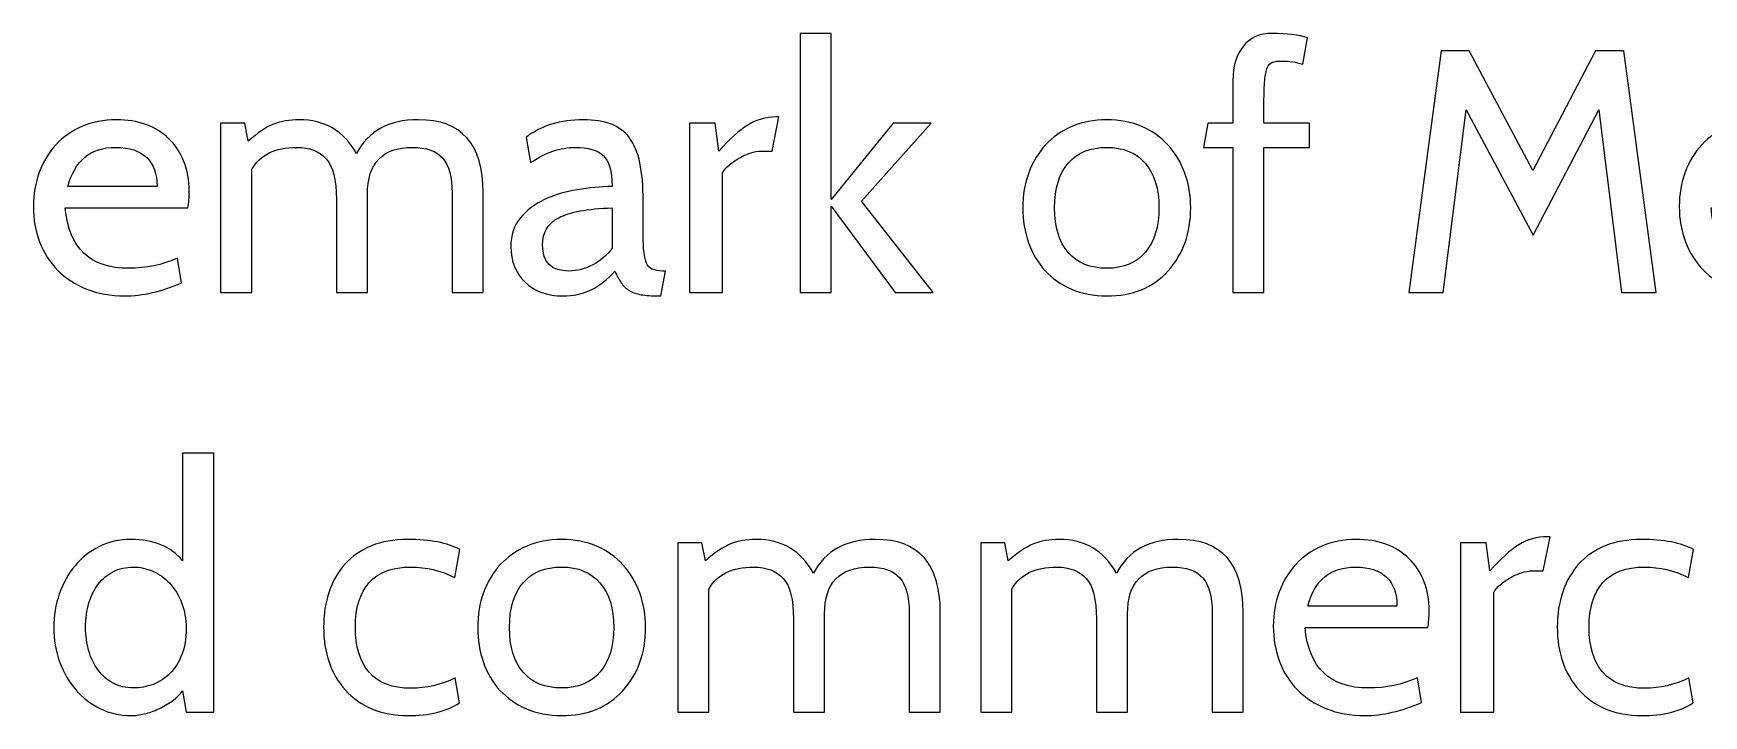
# Model space of a CAD drawing. Header units: centimetres. Extents: x -24 to 24.1, y -20.7 to 0.5.
# Drawn here: x 15.675 to 19.768, y -9.79 to -8.118 of the extents above; entities that cross this region are included whole.
import ezdxf

# ---------------------------------------------------------------- set-up
doc = ezdxf.new("R2010")
doc.units = ezdxf.units.CM
doc.header["$MEASUREMENT"] = 0
doc.layers.add('Layer 1', color=7, linetype='Continuous')

msp = doc.modelspace()

# ---------------------------------------------------------------- linework, layer by layer
at = {"layer": 'Layer 1', "color": 250}
for points, knots in [([(17.62956, -8.75331), (17.62956, -8.75331), (17.55336, -8.75331), (17.55336, -8.75331), (17.55336, -8.75331), (17.55336, -8.75331), (17.55336, -8.11831), (17.55336, -8.11831), (17.55336, -8.11831), (17.55336, -8.11831), (17.62956, -8.11831), (17.62956, -8.11831), (17.62956, -8.11831), (17.62956, -8.11831), (17.62956, -8.52513), (17.62956, -8.52513), (17.62956, -8.52513), (17.62956, -8.52513), (17.78196, -8.33844), (17.78196, -8.33844), (17.78196, -8.33844), (17.78196, -8.33844), (17.87509, -8.33844), (17.87509, -8.33844), (17.87509, -8.33844), (17.87509, -8.33844), (17.70407, -8.52937), (17.70407, -8.52937), (17.70407, -8.52937), (17.70407, -8.52937), (17.87933, -8.75331), (17.87933, -8.75331), (17.87933, -8.75331), (17.87933, -8.75331), (17.78619, -8.75331), (17.78619, -8.75331), (17.78619, -8.75331), (17.78619, -8.75331), (17.62956, -8.54207), (17.62956, -8.54207), (17.62956, -8.54207), (17.62956, -8.54207), (17.62956, -8.75331), (17.62956, -8.75331)], [0, 0, 0, 0, 0.08333333, 0.08333333, 0.08333333, 0.08333333, 0.16666667, 0.16666667, 0.16666667, 0.16666667, 0.25, 0.25, 0.25, 0.25, 0.33333333, 0.33333333, 0.33333333, 0.33333333, 0.41666667, 0.41666667, 0.41666667, 0.41666667, 0.5, 0.5, 0.5, 0.5, 0.58333333, 0.58333333, 0.58333333, 0.58333333, 0.66666667, 0.66666667, 0.66666667, 0.66666667, 0.75, 0.75, 0.75, 0.75, 0.83333333, 0.83333333, 0.83333333, 0.83333333, 1, 1, 1, 1]), ([(18.8022, -8.39771), (18.8022, -8.39771), (18.69044, -8.39771), (18.69044, -8.39771), (18.69044, -8.39771), (18.69044, -8.39771), (18.69044, -8.75331), (18.69044, -8.75331), (18.69044, -8.75331), (18.69044, -8.75331), (18.61424, -8.75331), (18.61424, -8.75331), (18.61424, -8.75331), (18.61424, -8.75331), (18.61424, -8.39771), (18.61424, -8.39771), (18.61424, -8.39771), (18.61424, -8.39771), (18.54228, -8.39771), (18.54228, -8.39771), (18.54228, -8.39771), (18.54228, -8.39771), (18.55244, -8.33844), (18.55244, -8.33844), (18.55244, -8.33844), (18.55244, -8.33844), (18.61424, -8.33844), (18.61424, -8.33844), (18.61424, -8.33844), (18.61424, -8.33844), (18.61424, -8.23345), (18.61424, -8.23345), (18.61424, -8.23345), (18.61424, -8.19902), (18.62257, -8.17122), (18.63922, -8.15006), (18.63922, -8.15006), (18.65587, -8.12889), (18.67972, -8.11831), (18.71076, -8.11831), (18.71076, -8.11831), (18.74689, -8.11831), (18.77568, -8.12198), (18.79712, -8.12931), (18.79712, -8.12931), (18.79712, -8.12931), (18.78527, -8.19366), (18.78527, -8.19366), (18.78527, -8.19366), (18.7689, -8.18858), (18.75197, -8.18604), (18.73447, -8.18604), (18.73447, -8.18604), (18.72488, -8.18604), (18.71726, -8.18703), (18.71161, -8.189), (18.71161, -8.189), (18.70597, -8.19098), (18.70159, -8.1955), (18.69849, -8.20255), (18.69849, -8.20255), (18.69538, -8.20961), (18.69327, -8.21991), (18.69214, -8.23345), (18.69214, -8.23345), (18.69101, -8.247), (18.69044, -8.26506), (18.69044, -8.28764), (18.69044, -8.28764), (18.69044, -8.28764), (18.69044, -8.33844), (18.69044, -8.33844), (18.69044, -8.33844), (18.69044, -8.33844), (18.8022, -8.33844), (18.8022, -8.33844), (18.8022, -8.33844), (18.8022, -8.33844), (18.8022, -8.39771), (18.8022, -8.39771)], [0, 0, 0, 0, 0.04761905, 0.04761905, 0.04761905, 0.04761905, 0.0952381, 0.0952381, 0.0952381, 0.0952381, 0.14285714, 0.14285714, 0.14285714, 0.14285714, 0.19047619, 0.19047619, 0.19047619, 0.19047619, 0.23809524, 0.23809524, 0.23809524, 0.23809524, 0.28571429, 0.28571429, 0.28571429, 0.28571429, 0.33333333, 0.33333333, 0.33333333, 0.33333333, 0.38095238, 0.38095238, 0.38095238, 0.38095238, 0.42857143, 0.42857143, 0.42857143, 0.42857143, 0.47619048, 0.47619048, 0.47619048, 0.47619048, 0.52380952, 0.52380952, 0.52380952, 0.52380952, 0.57142857, 0.57142857, 0.57142857, 0.57142857, 0.61904762, 0.61904762, 0.61904762, 0.61904762, 0.66666667, 0.66666667, 0.66666667, 0.66666667, 0.71428571, 0.71428571, 0.71428571, 0.71428571, 0.76190476, 0.76190476, 0.76190476, 0.76190476, 0.80952381, 0.80952381, 0.80952381, 0.80952381, 0.85714286, 0.85714286, 0.85714286, 0.85714286, 0.9047619, 0.9047619, 0.9047619, 0.9047619, 1, 1, 1, 1]), ([(19.65142, -8.75331), (19.65142, -8.75331), (19.56675, -8.75331), (19.56675, -8.75331), (19.56675, -8.75331), (19.56675, -8.75331), (19.51087, -8.30542), (19.51087, -8.30542), (19.51087, -8.30542), (19.51087, -8.30542), (19.35, -8.61276), (19.35, -8.61276), (19.35, -8.61276), (19.35, -8.61276), (19.18575, -8.30542), (19.18575, -8.30542), (19.18575, -8.30542), (19.18575, -8.30542), (19.12987, -8.75331), (19.12987, -8.75331), (19.12987, -8.75331), (19.12987, -8.75331), (19.0452, -8.75331), (19.0452, -8.75331), (19.0452, -8.75331), (19.0452, -8.75331), (19.12479, -8.16064), (19.12479, -8.16064), (19.12479, -8.16064), (19.12479, -8.16064), (19.19337, -8.16064), (19.19337, -8.16064), (19.19337, -8.16064), (19.19337, -8.16064), (19.34915, -8.45444), (19.34915, -8.45444), (19.34915, -8.45444), (19.34915, -8.45444), (19.50325, -8.16064), (19.50325, -8.16064), (19.50325, -8.16064), (19.50325, -8.16064), (19.57268, -8.16064), (19.57268, -8.16064), (19.57268, -8.16064), (19.57268, -8.16064), (19.65142, -8.75331), (19.65142, -8.75331)], [0, 0, 0, 0, 0.07692308, 0.07692308, 0.07692308, 0.07692308, 0.15384615, 0.15384615, 0.15384615, 0.15384615, 0.23076923, 0.23076923, 0.23076923, 0.23076923, 0.30769231, 0.30769231, 0.30769231, 0.30769231, 0.38461538, 0.38461538, 0.38461538, 0.38461538, 0.46153846, 0.46153846, 0.46153846, 0.46153846, 0.53846154, 0.53846154, 0.53846154, 0.53846154, 0.61538462, 0.61538462, 0.61538462, 0.61538462, 0.69230769, 0.69230769, 0.69230769, 0.69230769, 0.76923077, 0.76923077, 0.76923077, 0.76923077, 0.84615385, 0.84615385, 0.84615385, 0.84615385, 1, 1, 1, 1]), ([(16.05306, -8.54588), (16.05306, -8.54588), (15.75249, -8.54588), (15.75249, -8.54588), (15.75249, -8.54588), (15.76152, -8.64465), (15.81345, -8.69404), (15.90828, -8.69404), (15.90828, -8.69404), (15.95061, -8.69404), (15.9904, -8.68586), (16.02766, -8.66949), (16.02766, -8.66949), (16.02766, -8.66949), (16.03782, -8.7296), (16.03782, -8.7296), (16.03782, -8.7296), (15.98871, -8.75105), (15.94243, -8.76178), (15.89896, -8.76178), (15.89896, -8.76178), (15.86397, -8.76178), (15.8325, -8.75613), (15.80456, -8.74484), (15.80456, -8.74484), (15.77662, -8.73355), (15.75305, -8.71817), (15.73386, -8.6987), (15.73386, -8.6987), (15.71467, -8.67923), (15.7, -8.65608), (15.68984, -8.62927), (15.68984, -8.62927), (15.67968, -8.60246), (15.6746, -8.57353), (15.6746, -8.54249), (15.6746, -8.54249), (15.6746, -8.51257), (15.67939, -8.48463), (15.68899, -8.45867), (15.68899, -8.45867), (15.69859, -8.4327), (15.71213, -8.41027), (15.72963, -8.39136), (15.72963, -8.39136), (15.74713, -8.37245), (15.76844, -8.35749), (15.79355, -8.34649), (15.79355, -8.34649), (15.81867, -8.33548), (15.84675, -8.32997), (15.8778, -8.32997), (15.8778, -8.32997), (15.90433, -8.32997), (15.9286, -8.33393), (15.95061, -8.34183), (15.95061, -8.34183), (15.97262, -8.34973), (15.99139, -8.3613), (16.00691, -8.37654), (16.00691, -8.37654), (16.02244, -8.39178), (16.03457, -8.41027), (16.04332, -8.432), (16.04332, -8.432), (16.05207, -8.45373), (16.05644, -8.47814), (16.05644, -8.50524), (16.05644, -8.50524), (16.05644, -8.52104), (16.05532, -8.53459), (16.05306, -8.54588)], [0, 0, 0, 0, 0.05263158, 0.05263158, 0.05263158, 0.05263158, 0.10526316, 0.10526316, 0.10526316, 0.10526316, 0.15789474, 0.15789474, 0.15789474, 0.15789474, 0.21052632, 0.21052632, 0.21052632, 0.21052632, 0.26315789, 0.26315789, 0.26315789, 0.26315789, 0.31578947, 0.31578947, 0.31578947, 0.31578947, 0.36842105, 0.36842105, 0.36842105, 0.36842105, 0.42105263, 0.42105263, 0.42105263, 0.42105263, 0.47368421, 0.47368421, 0.47368421, 0.47368421, 0.52631579, 0.52631579, 0.52631579, 0.52631579, 0.57894737, 0.57894737, 0.57894737, 0.57894737, 0.63157895, 0.63157895, 0.63157895, 0.63157895, 0.68421053, 0.68421053, 0.68421053, 0.68421053, 0.73684211, 0.73684211, 0.73684211, 0.73684211, 0.78947368, 0.78947368, 0.78947368, 0.78947368, 0.84210526, 0.84210526, 0.84210526, 0.84210526, 0.89473684, 0.89473684, 0.89473684, 0.89473684, 1, 1, 1, 1]), ([(16.77697, -8.75331), (16.77697, -8.75331), (16.70077, -8.75331), (16.70077, -8.75331), (16.70077, -8.75331), (16.70077, -8.75331), (16.70077, -8.50947), (16.70077, -8.50947), (16.70077, -8.50947), (16.70077, -8.47052), (16.69315, -8.44216), (16.67791, -8.42438), (16.67791, -8.42438), (16.66267, -8.4066), (16.63783, -8.39771), (16.6034, -8.39771), (16.6034, -8.39771), (16.53002, -8.39771), (16.49333, -8.43609), (16.49333, -8.51286), (16.49333, -8.51286), (16.49333, -8.51286), (16.49333, -8.75331), (16.49333, -8.75331), (16.49333, -8.75331), (16.49333, -8.75331), (16.41713, -8.75331), (16.41713, -8.75331), (16.41713, -8.75331), (16.41713, -8.75331), (16.41713, -8.52471), (16.41713, -8.52471), (16.41713, -8.52471), (16.41713, -8.4773), (16.40881, -8.44428), (16.39215, -8.42565), (16.39215, -8.42565), (16.3755, -8.40702), (16.35137, -8.39771), (16.31976, -8.39771), (16.31976, -8.39771), (16.26671, -8.39771), (16.23002, -8.41577), (16.2097, -8.4519), (16.2097, -8.4519), (16.2097, -8.4519), (16.2097, -8.75331), (16.2097, -8.75331), (16.2097, -8.75331), (16.2097, -8.75331), (16.1335, -8.75331), (16.1335, -8.75331), (16.1335, -8.75331), (16.1335, -8.75331), (16.1335, -8.33844), (16.1335, -8.33844), (16.1335, -8.33844), (16.1335, -8.33844), (16.19276, -8.33844), (16.19276, -8.33844), (16.19276, -8.33844), (16.19276, -8.33844), (16.20123, -8.38247), (16.20123, -8.38247), (16.20123, -8.38247), (16.22381, -8.36215), (16.24441, -8.34832), (16.26304, -8.34098), (16.26304, -8.34098), (16.28166, -8.33364), (16.30255, -8.32997), (16.32569, -8.32997), (16.32569, -8.32997), (16.38891, -8.32997), (16.43576, -8.35763), (16.46624, -8.41295), (16.46624, -8.41295), (16.49502, -8.35763), (16.54554, -8.32997), (16.61779, -8.32997), (16.61779, -8.32997), (16.72391, -8.32997), (16.77697, -8.38952), (16.77697, -8.50862), (16.77697, -8.50862), (16.77697, -8.50862), (16.77697, -8.75331), (16.77697, -8.75331)], [0, 0, 0, 0, 0.04347826, 0.04347826, 0.04347826, 0.04347826, 0.08695652, 0.08695652, 0.08695652, 0.08695652, 0.13043478, 0.13043478, 0.13043478, 0.13043478, 0.17391304, 0.17391304, 0.17391304, 0.17391304, 0.2173913, 0.2173913, 0.2173913, 0.2173913, 0.26086957, 0.26086957, 0.26086957, 0.26086957, 0.30434783, 0.30434783, 0.30434783, 0.30434783, 0.34782609, 0.34782609, 0.34782609, 0.34782609, 0.39130435, 0.39130435, 0.39130435, 0.39130435, 0.43478261, 0.43478261, 0.43478261, 0.43478261, 0.47826087, 0.47826087, 0.47826087, 0.47826087, 0.52173913, 0.52173913, 0.52173913, 0.52173913, 0.56521739, 0.56521739, 0.56521739, 0.56521739, 0.60869565, 0.60869565, 0.60869565, 0.60869565, 0.65217391, 0.65217391, 0.65217391, 0.65217391, 0.69565217, 0.69565217, 0.69565217, 0.69565217, 0.73913043, 0.73913043, 0.73913043, 0.73913043, 0.7826087, 0.7826087, 0.7826087, 0.7826087, 0.82608696, 0.82608696, 0.82608696, 0.82608696, 0.86956522, 0.86956522, 0.86956522, 0.86956522, 0.91304348, 0.91304348, 0.91304348, 0.91304348, 1, 1, 1, 1]), ([(17.22401, -8.70082), (17.22401, -8.70082), (17.21215, -8.76178), (17.21215, -8.76178), (17.21215, -8.76178), (17.21215, -8.76178), (17.20623, -8.76178), (17.20623, -8.76178), (17.20623, -8.76178), (17.18929, -8.76178), (17.17518, -8.76079), (17.16389, -8.75881), (17.16389, -8.75881), (17.15261, -8.75684), (17.14301, -8.75345), (17.13511, -8.74865), (17.13511, -8.74865), (17.12721, -8.74386), (17.12057, -8.73751), (17.11521, -8.7296), (17.11521, -8.7296), (17.10985, -8.7217), (17.10463, -8.71211), (17.09955, -8.70082), (17.09955, -8.70082), (17.06455, -8.74146), (17.02222, -8.76178), (16.97255, -8.76178), (16.97255, -8.76178), (16.9336, -8.76178), (16.90256, -8.75063), (16.87941, -8.72833), (16.87941, -8.72833), (16.85627, -8.70604), (16.8447, -8.67711), (16.8447, -8.64155), (16.8447, -8.64155), (16.8447, -8.61276), (16.85246, -8.58906), (16.86798, -8.57043), (16.86798, -8.57043), (16.88351, -8.5518), (16.90326, -8.53684), (16.92725, -8.52556), (16.92725, -8.52556), (16.95124, -8.51427), (16.97791, -8.50622), (17.00726, -8.50143), (17.00726, -8.50143), (17.03661, -8.49663), (17.06512, -8.49395), (17.09277, -8.49338), (17.09277, -8.49338), (17.09277, -8.45613), (17.08558, -8.43087), (17.07118, -8.41761), (17.07118, -8.41761), (17.05679, -8.40434), (17.03379, -8.39771), (17.00218, -8.39771), (17.00218, -8.39771), (16.96606, -8.39771), (16.92965, -8.41013), (16.89296, -8.43496), (16.89296, -8.43496), (16.89296, -8.43496), (16.88195, -8.37316), (16.88195, -8.37316), (16.88195, -8.37316), (16.91921, -8.34437), (16.96606, -8.32997), (17.0225, -8.32997), (17.0225, -8.32997), (17.04903, -8.32997), (17.07161, -8.3335), (17.09023, -8.34056), (17.09023, -8.34056), (17.10886, -8.34761), (17.12396, -8.3589), (17.13553, -8.37443), (17.13553, -8.37443), (17.1471, -8.38995), (17.15557, -8.41041), (17.16093, -8.43581), (17.16093, -8.43581), (17.16629, -8.46121), (17.16897, -8.49225), (17.16897, -8.52894), (17.16897, -8.52894), (17.16897, -8.52894), (17.16897, -8.61361), (17.16897, -8.61361), (17.16897, -8.61361), (17.16897, -8.64635), (17.1718, -8.66907), (17.17744, -8.68177), (17.17744, -8.68177), (17.18309, -8.69447), (17.19607, -8.70082), (17.21639, -8.70082), (17.21639, -8.70082), (17.21639, -8.70082), (17.22401, -8.70082), (17.22401, -8.70082)], [0, 0, 0, 0, 0.03703704, 0.03703704, 0.03703704, 0.03703704, 0.07407407, 0.07407407, 0.07407407, 0.07407407, 0.11111111, 0.11111111, 0.11111111, 0.11111111, 0.14814815, 0.14814815, 0.14814815, 0.14814815, 0.18518519, 0.18518519, 0.18518519, 0.18518519, 0.22222222, 0.22222222, 0.22222222, 0.22222222, 0.25925926, 0.25925926, 0.25925926, 0.25925926, 0.2962963, 0.2962963, 0.2962963, 0.2962963, 0.33333333, 0.33333333, 0.33333333, 0.33333333, 0.37037037, 0.37037037, 0.37037037, 0.37037037, 0.40740741, 0.40740741, 0.40740741, 0.40740741, 0.44444444, 0.44444444, 0.44444444, 0.44444444, 0.48148148, 0.48148148, 0.48148148, 0.48148148, 0.51851852, 0.51851852, 0.51851852, 0.51851852, 0.55555556, 0.55555556, 0.55555556, 0.55555556, 0.59259259, 0.59259259, 0.59259259, 0.59259259, 0.62962963, 0.62962963, 0.62962963, 0.62962963, 0.66666667, 0.66666667, 0.66666667, 0.66666667, 0.7037037, 0.7037037, 0.7037037, 0.7037037, 0.74074074, 0.74074074, 0.74074074, 0.74074074, 0.77777778, 0.77777778, 0.77777778, 0.77777778, 0.81481481, 0.81481481, 0.81481481, 0.81481481, 0.85185185, 0.85185185, 0.85185185, 0.85185185, 0.88888889, 0.88888889, 0.88888889, 0.88888889, 0.92592593, 0.92592593, 0.92592593, 0.92592593, 1, 1, 1, 1]), ([(17.50171, -8.3232), (17.50171, -8.3232), (17.48478, -8.40702), (17.48478, -8.40702), (17.48478, -8.40702), (17.48478, -8.40702), (17.45853, -8.40702), (17.45853, -8.40702), (17.45853, -8.40702), (17.45007, -8.40702), (17.44104, -8.40857), (17.43144, -8.41168), (17.43144, -8.41168), (17.42185, -8.41478), (17.41267, -8.41888), (17.40392, -8.42396), (17.40392, -8.42396), (17.39518, -8.42904), (17.38713, -8.43468), (17.37979, -8.44089), (17.37979, -8.44089), (17.37246, -8.4471), (17.36709, -8.45359), (17.36371, -8.46036), (17.36371, -8.46036), (17.36371, -8.46036), (17.36371, -8.75331), (17.36371, -8.75331), (17.36371, -8.75331), (17.36371, -8.75331), (17.28243, -8.75331), (17.28243, -8.75331), (17.28243, -8.75331), (17.28243, -8.75331), (17.28243, -8.33844), (17.28243, -8.33844), (17.28243, -8.33844), (17.28243, -8.33844), (17.34508, -8.33844), (17.34508, -8.33844), (17.34508, -8.33844), (17.34508, -8.33844), (17.35439, -8.40702), (17.35439, -8.40702), (17.35439, -8.40702), (17.38036, -8.37767), (17.40392, -8.35636), (17.42509, -8.3431), (17.42509, -8.3431), (17.44626, -8.32983), (17.46954, -8.3232), (17.49494, -8.3232), (17.49494, -8.3232), (17.49494, -8.3232), (17.50171, -8.3232), (17.50171, -8.3232)], [0, 0, 0, 0, 0.06666667, 0.06666667, 0.06666667, 0.06666667, 0.13333333, 0.13333333, 0.13333333, 0.13333333, 0.2, 0.2, 0.2, 0.2, 0.26666667, 0.26666667, 0.26666667, 0.26666667, 0.33333333, 0.33333333, 0.33333333, 0.33333333, 0.4, 0.4, 0.4, 0.4, 0.46666667, 0.46666667, 0.46666667, 0.46666667, 0.53333333, 0.53333333, 0.53333333, 0.53333333, 0.6, 0.6, 0.6, 0.6, 0.66666667, 0.66666667, 0.66666667, 0.66666667, 0.73333333, 0.73333333, 0.73333333, 0.73333333, 0.8, 0.8, 0.8, 0.8, 0.86666667, 0.86666667, 0.86666667, 0.86666667, 1, 1, 1, 1]), ([(18.45506, -8.70082), (18.41838, -8.74146), (18.36842, -8.76178), (18.3052, -8.76178), (18.3052, -8.76178), (18.27303, -8.76178), (18.24424, -8.75627), (18.21884, -8.74527), (18.21884, -8.74527), (18.19344, -8.73426), (18.17185, -8.71916), (18.15407, -8.69997), (18.15407, -8.69997), (18.13629, -8.68078), (18.12275, -8.65792), (18.11343, -8.63139), (18.11343, -8.63139), (18.10412, -8.60486), (18.09946, -8.57636), (18.09946, -8.54588), (18.09946, -8.54588), (18.09946, -8.51483), (18.10426, -8.48619), (18.11386, -8.45994), (18.11386, -8.45994), (18.12345, -8.43369), (18.13714, -8.41097), (18.15492, -8.39178), (18.15492, -8.39178), (18.1727, -8.37259), (18.19429, -8.35749), (18.21969, -8.34649), (18.21969, -8.34649), (18.24509, -8.33548), (18.2736, -8.32997), (18.3052, -8.32997), (18.3052, -8.32997), (18.33681, -8.32997), (18.36532, -8.33548), (18.39072, -8.34649), (18.39072, -8.34649), (18.41612, -8.35749), (18.43771, -8.37273), (18.45549, -8.39221), (18.45549, -8.39221), (18.47327, -8.41168), (18.48696, -8.43454), (18.49655, -8.46079), (18.49655, -8.46079), (18.50615, -8.48703), (18.51095, -8.5154), (18.51095, -8.54588), (18.51095, -8.54588), (18.51095, -8.60796), (18.49232, -8.65961), (18.45506, -8.70082)], [0, 0, 0, 0, 0.06666667, 0.06666667, 0.06666667, 0.06666667, 0.13333333, 0.13333333, 0.13333333, 0.13333333, 0.2, 0.2, 0.2, 0.2, 0.26666667, 0.26666667, 0.26666667, 0.26666667, 0.33333333, 0.33333333, 0.33333333, 0.33333333, 0.4, 0.4, 0.4, 0.4, 0.46666667, 0.46666667, 0.46666667, 0.46666667, 0.53333333, 0.53333333, 0.53333333, 0.53333333, 0.6, 0.6, 0.6, 0.6, 0.66666667, 0.66666667, 0.66666667, 0.66666667, 0.73333333, 0.73333333, 0.73333333, 0.73333333, 0.8, 0.8, 0.8, 0.8, 0.86666667, 0.86666667, 0.86666667, 0.86666667, 1, 1, 1, 1]), ([(20.08661, -8.54588), (20.08661, -8.54588), (19.78604, -8.54588), (19.78604, -8.54588), (19.78604, -8.54588), (19.79507, -8.64465), (19.847, -8.69404), (19.94183, -8.69404), (19.94183, -8.69404), (19.98416, -8.69404), (20.02395, -8.68586), (20.06121, -8.66949), (20.06121, -8.66949), (20.06121, -8.66949), (20.07137, -8.7296), (20.07137, -8.7296), (20.07137, -8.7296), (20.02226, -8.75105), (19.97598, -8.76178), (19.93251, -8.76178), (19.93251, -8.76178), (19.89752, -8.76178), (19.86605, -8.75613), (19.83811, -8.74484), (19.83811, -8.74484), (19.81017, -8.73355), (19.7866, -8.71817), (19.76741, -8.6987), (19.76741, -8.6987), (19.74822, -8.67923), (19.73355, -8.65608), (19.72339, -8.62927), (19.72339, -8.62927), (19.71323, -8.60246), (19.70815, -8.57353), (19.70815, -8.54249), (19.70815, -8.54249), (19.70815, -8.51257), (19.71294, -8.48463), (19.72254, -8.45867), (19.72254, -8.45867), (19.73214, -8.4327), (19.74568, -8.41027), (19.76318, -8.39136), (19.76318, -8.39136), (19.78068, -8.37245), (19.80199, -8.35749), (19.8271, -8.34649), (19.8271, -8.34649), (19.85222, -8.33548), (19.8803, -8.32997), (19.91135, -8.32997), (19.91135, -8.32997), (19.93788, -8.32997), (19.96215, -8.33393), (19.98416, -8.34183), (19.98416, -8.34183), (20.00617, -8.34973), (20.02494, -8.3613), (20.04046, -8.37654), (20.04046, -8.37654), (20.05599, -8.39178), (20.06812, -8.41027), (20.07687, -8.432), (20.07687, -8.432), (20.08562, -8.45373), (20.08999, -8.47814), (20.08999, -8.50524), (20.08999, -8.50524), (20.08999, -8.52104), (20.08887, -8.53459), (20.08661, -8.54588)], [0, 0, 0, 0, 0.05263158, 0.05263158, 0.05263158, 0.05263158, 0.10526316, 0.10526316, 0.10526316, 0.10526316, 0.15789474, 0.15789474, 0.15789474, 0.15789474, 0.21052632, 0.21052632, 0.21052632, 0.21052632, 0.26315789, 0.26315789, 0.26315789, 0.26315789, 0.31578947, 0.31578947, 0.31578947, 0.31578947, 0.36842105, 0.36842105, 0.36842105, 0.36842105, 0.42105263, 0.42105263, 0.42105263, 0.42105263, 0.47368421, 0.47368421, 0.47368421, 0.47368421, 0.52631579, 0.52631579, 0.52631579, 0.52631579, 0.57894737, 0.57894737, 0.57894737, 0.57894737, 0.63157895, 0.63157895, 0.63157895, 0.63157895, 0.68421053, 0.68421053, 0.68421053, 0.68421053, 0.73684211, 0.73684211, 0.73684211, 0.73684211, 0.78947368, 0.78947368, 0.78947368, 0.78947368, 0.84210526, 0.84210526, 0.84210526, 0.84210526, 0.89473684, 0.89473684, 0.89473684, 0.89473684, 1, 1, 1, 1]), ([(15.8761, -8.39771), (15.81458, -8.39771), (15.77563, -8.4296), (15.75926, -8.49338), (15.75926, -8.49338), (15.75926, -8.49338), (15.9777, -8.49338), (15.9777, -8.49338), (15.9777, -8.49338), (15.9777, -8.4629), (15.96924, -8.43934), (15.9523, -8.42269), (15.9523, -8.42269), (15.93537, -8.40603), (15.90997, -8.39771), (15.8761, -8.39771)], [0, 0, 0, 0, 0.2, 0.2, 0.2, 0.2, 0.4, 0.4, 0.4, 0.4, 0.6, 0.6, 0.6, 0.6, 1, 1, 1, 1]), ([(18.39918, -8.43666), (18.37717, -8.41069), (18.34584, -8.39771), (18.3052, -8.39771), (18.3052, -8.39771), (18.26456, -8.39771), (18.2331, -8.41055), (18.2108, -8.43623), (18.2108, -8.43623), (18.1885, -8.46191), (18.17736, -8.49846), (18.17736, -8.54588), (18.17736, -8.54588), (18.17736, -8.59329), (18.1885, -8.62984), (18.2108, -8.65552), (18.2108, -8.65552), (18.2331, -8.6812), (18.26456, -8.69404), (18.3052, -8.69404), (18.3052, -8.69404), (18.34641, -8.69404), (18.37802, -8.68078), (18.40003, -8.65425), (18.40003, -8.65425), (18.42204, -8.62772), (18.43305, -8.5916), (18.43305, -8.54588), (18.43305, -8.54588), (18.43305, -8.49903), (18.42176, -8.46262), (18.39918, -8.43666)], [0, 0, 0, 0, 0.11111111, 0.11111111, 0.11111111, 0.11111111, 0.22222222, 0.22222222, 0.22222222, 0.22222222, 0.33333333, 0.33333333, 0.33333333, 0.33333333, 0.44444444, 0.44444444, 0.44444444, 0.44444444, 0.55555556, 0.55555556, 0.55555556, 0.55555556, 0.66666667, 0.66666667, 0.66666667, 0.66666667, 0.77777778, 0.77777778, 0.77777778, 0.77777778, 1, 1, 1, 1]), ([(17.09277, -8.64494), (17.09277, -8.64494), (17.09277, -8.54588), (17.09277, -8.54588), (17.09277, -8.54588), (17.03181, -8.54813), (16.98821, -8.55618), (16.96196, -8.57001), (16.96196, -8.57001), (16.93572, -8.58383), (16.92259, -8.60627), (16.92259, -8.63732), (16.92259, -8.63732), (16.92259, -8.67965), (16.94404, -8.70082), (16.98694, -8.70082), (16.98694, -8.70082), (17.00726, -8.70082), (17.02688, -8.69574), (17.04578, -8.68558), (17.04578, -8.68558), (17.06469, -8.67542), (17.08036, -8.66187), (17.09277, -8.64494)], [0, 0, 0, 0, 0.14285714, 0.14285714, 0.14285714, 0.14285714, 0.28571429, 0.28571429, 0.28571429, 0.28571429, 0.42857143, 0.42857143, 0.42857143, 0.42857143, 0.57142857, 0.57142857, 0.57142857, 0.57142857, 0.71428571, 0.71428571, 0.71428571, 0.71428571, 1, 1, 1, 1]), ([(16.11655, -9.78202), (16.11655, -9.78202), (16.04882, -9.78202), (16.04882, -9.78202), (16.04882, -9.78202), (16.04882, -9.78202), (16.04035, -9.72953), (16.04035, -9.72953), (16.04035, -9.72953), (16.03358, -9.73912), (16.02497, -9.74759), (16.01453, -9.75493), (16.01453, -9.75493), (16.00409, -9.76226), (15.99308, -9.76861), (15.98151, -9.77398), (15.98151, -9.77398), (15.96994, -9.77934), (15.95822, -9.78343), (15.94637, -9.78625), (15.94637, -9.78625), (15.93452, -9.78908), (15.92351, -9.79049), (15.91335, -9.79049), (15.91335, -9.79049), (15.88682, -9.79049), (15.86199, -9.78484), (15.83884, -9.77355), (15.83884, -9.77355), (15.8157, -9.76226), (15.79566, -9.74688), (15.77873, -9.72741), (15.77873, -9.72741), (15.7618, -9.70794), (15.74853, -9.68508), (15.73894, -9.65883), (15.73894, -9.65883), (15.72934, -9.63258), (15.72454, -9.6045), (15.72454, -9.57459), (15.72454, -9.57459), (15.72454, -9.5458), (15.72906, -9.51828), (15.73809, -9.49204), (15.73809, -9.49204), (15.74712, -9.46579), (15.75996, -9.44279), (15.77661, -9.42303), (15.77661, -9.42303), (15.79326, -9.40328), (15.81316, -9.38761), (15.8363, -9.37604), (15.8363, -9.37604), (15.85945, -9.36447), (15.88513, -9.35868), (15.91335, -9.35868), (15.91335, -9.35868), (15.96923, -9.35868), (16.01156, -9.37618), (16.04035, -9.41118), (16.04035, -9.41118), (16.04035, -9.41118), (16.04035, -9.14702), (16.04035, -9.14702), (16.04035, -9.14702), (16.04035, -9.14702), (16.11655, -9.14702), (16.11655, -9.14702), (16.11655, -9.14702), (16.11655, -9.14702), (16.11655, -9.78202), (16.11655, -9.78202)], [0, 0, 0, 0, 0.05263158, 0.05263158, 0.05263158, 0.05263158, 0.10526316, 0.10526316, 0.10526316, 0.10526316, 0.15789474, 0.15789474, 0.15789474, 0.15789474, 0.21052632, 0.21052632, 0.21052632, 0.21052632, 0.26315789, 0.26315789, 0.26315789, 0.26315789, 0.31578947, 0.31578947, 0.31578947, 0.31578947, 0.36842105, 0.36842105, 0.36842105, 0.36842105, 0.42105263, 0.42105263, 0.42105263, 0.42105263, 0.47368421, 0.47368421, 0.47368421, 0.47368421, 0.52631579, 0.52631579, 0.52631579, 0.52631579, 0.57894737, 0.57894737, 0.57894737, 0.57894737, 0.63157895, 0.63157895, 0.63157895, 0.63157895, 0.68421053, 0.68421053, 0.68421053, 0.68421053, 0.73684211, 0.73684211, 0.73684211, 0.73684211, 0.78947368, 0.78947368, 0.78947368, 0.78947368, 0.84210526, 0.84210526, 0.84210526, 0.84210526, 0.89473684, 0.89473684, 0.89473684, 0.89473684, 1, 1, 1, 1]), ([(16.59238, -9.79049), (16.55908, -9.79049), (16.52972, -9.78498), (16.50432, -9.77398), (16.50432, -9.77398), (16.47892, -9.76297), (16.45733, -9.74773), (16.43955, -9.72826), (16.43955, -9.72826), (16.42177, -9.70878), (16.40837, -9.68592), (16.39934, -9.65968), (16.39934, -9.65968), (16.39031, -9.63343), (16.38579, -9.60478), (16.38579, -9.57374), (16.38579, -9.57374), (16.38579, -9.54213), (16.39031, -9.5132), (16.39934, -9.48696), (16.39934, -9.48696), (16.40837, -9.46071), (16.42149, -9.43799), (16.43871, -9.4188), (16.43871, -9.4188), (16.45592, -9.39961), (16.47737, -9.38479), (16.50305, -9.37435), (16.50305, -9.37435), (16.52874, -9.36391), (16.55823, -9.35868), (16.59153, -9.35868), (16.59153, -9.35868), (16.64685, -9.35868), (16.68946, -9.36687), (16.71938, -9.38324), (16.71938, -9.38324), (16.71938, -9.38324), (16.70752, -9.45182), (16.70752, -9.45182), (16.70752, -9.45182), (16.67253, -9.43489), (16.63669, -9.42642), (16.6, -9.42642), (16.6, -9.42642), (16.55428, -9.42642), (16.52013, -9.43912), (16.49755, -9.46452), (16.49755, -9.46452), (16.47497, -9.48992), (16.46368, -9.52633), (16.46368, -9.57374), (16.46368, -9.57374), (16.46368, -9.62115), (16.47497, -9.65798), (16.49755, -9.68423), (16.49755, -9.68423), (16.52013, -9.71048), (16.55428, -9.7236), (16.6, -9.7236), (16.6, -9.7236), (16.63725, -9.7236), (16.67338, -9.71513), (16.70837, -9.6982), (16.70837, -9.6982), (16.70837, -9.6982), (16.71853, -9.75916), (16.71853, -9.75916), (16.71853, -9.75916), (16.68749, -9.78004), (16.64544, -9.79049), (16.59238, -9.79049)], [0, 0, 0, 0, 0.05263158, 0.05263158, 0.05263158, 0.05263158, 0.10526316, 0.10526316, 0.10526316, 0.10526316, 0.15789474, 0.15789474, 0.15789474, 0.15789474, 0.21052632, 0.21052632, 0.21052632, 0.21052632, 0.26315789, 0.26315789, 0.26315789, 0.26315789, 0.31578947, 0.31578947, 0.31578947, 0.31578947, 0.36842105, 0.36842105, 0.36842105, 0.36842105, 0.42105263, 0.42105263, 0.42105263, 0.42105263, 0.47368421, 0.47368421, 0.47368421, 0.47368421, 0.52631579, 0.52631579, 0.52631579, 0.52631579, 0.57894737, 0.57894737, 0.57894737, 0.57894737, 0.63157895, 0.63157895, 0.63157895, 0.63157895, 0.68421053, 0.68421053, 0.68421053, 0.68421053, 0.73684211, 0.73684211, 0.73684211, 0.73684211, 0.78947368, 0.78947368, 0.78947368, 0.78947368, 0.84210526, 0.84210526, 0.84210526, 0.84210526, 0.89473684, 0.89473684, 0.89473684, 0.89473684, 1, 1, 1, 1]), ([(17.119, -9.72953), (17.08232, -9.77017), (17.03236, -9.79049), (16.96914, -9.79049), (16.96914, -9.79049), (16.93697, -9.79049), (16.90818, -9.78498), (16.88278, -9.77398), (16.88278, -9.77398), (16.85738, -9.76297), (16.83579, -9.74787), (16.81801, -9.72868), (16.81801, -9.72868), (16.80023, -9.70949), (16.78669, -9.68663), (16.77737, -9.6601), (16.77737, -9.6601), (16.76806, -9.63357), (16.7634, -9.60507), (16.7634, -9.57459), (16.7634, -9.57459), (16.7634, -9.54354), (16.7682, -9.5149), (16.7778, -9.48865), (16.7778, -9.48865), (16.78739, -9.4624), (16.80108, -9.43968), (16.81886, -9.42049), (16.81886, -9.42049), (16.83664, -9.4013), (16.85823, -9.3862), (16.88363, -9.3752), (16.88363, -9.3752), (16.90903, -9.36419), (16.93754, -9.35868), (16.96914, -9.35868), (16.96914, -9.35868), (17.00075, -9.35868), (17.02926, -9.36419), (17.05466, -9.3752), (17.05466, -9.3752), (17.08006, -9.3862), (17.10165, -9.40144), (17.11943, -9.42092), (17.11943, -9.42092), (17.13721, -9.44039), (17.1509, -9.46325), (17.16049, -9.4895), (17.16049, -9.4895), (17.17009, -9.51574), (17.17489, -9.54411), (17.17489, -9.57459), (17.17489, -9.57459), (17.17489, -9.63667), (17.15626, -9.68832), (17.119, -9.72953)], [0, 0, 0, 0, 0.06666667, 0.06666667, 0.06666667, 0.06666667, 0.13333333, 0.13333333, 0.13333333, 0.13333333, 0.2, 0.2, 0.2, 0.2, 0.26666667, 0.26666667, 0.26666667, 0.26666667, 0.33333333, 0.33333333, 0.33333333, 0.33333333, 0.4, 0.4, 0.4, 0.4, 0.46666667, 0.46666667, 0.46666667, 0.46666667, 0.53333333, 0.53333333, 0.53333333, 0.53333333, 0.6, 0.6, 0.6, 0.6, 0.66666667, 0.66666667, 0.66666667, 0.66666667, 0.73333333, 0.73333333, 0.73333333, 0.73333333, 0.8, 0.8, 0.8, 0.8, 0.86666667, 0.86666667, 0.86666667, 0.86666667, 1, 1, 1, 1]), ([(17.8971, -9.78202), (17.8971, -9.78202), (17.8209, -9.78202), (17.8209, -9.78202), (17.8209, -9.78202), (17.8209, -9.78202), (17.8209, -9.53818), (17.8209, -9.53818), (17.8209, -9.53818), (17.8209, -9.49923), (17.81328, -9.47087), (17.79804, -9.45309), (17.79804, -9.45309), (17.7828, -9.43531), (17.75796, -9.42642), (17.72353, -9.42642), (17.72353, -9.42642), (17.65015, -9.42642), (17.61346, -9.4648), (17.61346, -9.54157), (17.61346, -9.54157), (17.61346, -9.54157), (17.61346, -9.78202), (17.61346, -9.78202), (17.61346, -9.78202), (17.61346, -9.78202), (17.53726, -9.78202), (17.53726, -9.78202), (17.53726, -9.78202), (17.53726, -9.78202), (17.53726, -9.55342), (17.53726, -9.55342), (17.53726, -9.55342), (17.53726, -9.50601), (17.52894, -9.47299), (17.51228, -9.45436), (17.51228, -9.45436), (17.49563, -9.43573), (17.4715, -9.42642), (17.43989, -9.42642), (17.43989, -9.42642), (17.38684, -9.42642), (17.35015, -9.44448), (17.32983, -9.48061), (17.32983, -9.48061), (17.32983, -9.48061), (17.32983, -9.78202), (17.32983, -9.78202), (17.32983, -9.78202), (17.32983, -9.78202), (17.25363, -9.78202), (17.25363, -9.78202), (17.25363, -9.78202), (17.25363, -9.78202), (17.25363, -9.36715), (17.25363, -9.36715), (17.25363, -9.36715), (17.25363, -9.36715), (17.31289, -9.36715), (17.31289, -9.36715), (17.31289, -9.36715), (17.31289, -9.36715), (17.32136, -9.41118), (17.32136, -9.41118), (17.32136, -9.41118), (17.34394, -9.39086), (17.36454, -9.37703), (17.38317, -9.36969), (17.38317, -9.36969), (17.40179, -9.36235), (17.42268, -9.35868), (17.44582, -9.35868), (17.44582, -9.35868), (17.50904, -9.35868), (17.55589, -9.38634), (17.58637, -9.44166), (17.58637, -9.44166), (17.61515, -9.38634), (17.66567, -9.35868), (17.73792, -9.35868), (17.73792, -9.35868), (17.84404, -9.35868), (17.8971, -9.41823), (17.8971, -9.53733), (17.8971, -9.53733), (17.8971, -9.53733), (17.8971, -9.78202), (17.8971, -9.78202)], [0, 0, 0, 0, 0.04347826, 0.04347826, 0.04347826, 0.04347826, 0.08695652, 0.08695652, 0.08695652, 0.08695652, 0.13043478, 0.13043478, 0.13043478, 0.13043478, 0.17391304, 0.17391304, 0.17391304, 0.17391304, 0.2173913, 0.2173913, 0.2173913, 0.2173913, 0.26086957, 0.26086957, 0.26086957, 0.26086957, 0.30434783, 0.30434783, 0.30434783, 0.30434783, 0.34782609, 0.34782609, 0.34782609, 0.34782609, 0.39130435, 0.39130435, 0.39130435, 0.39130435, 0.43478261, 0.43478261, 0.43478261, 0.43478261, 0.47826087, 0.47826087, 0.47826087, 0.47826087, 0.52173913, 0.52173913, 0.52173913, 0.52173913, 0.56521739, 0.56521739, 0.56521739, 0.56521739, 0.60869565, 0.60869565, 0.60869565, 0.60869565, 0.65217391, 0.65217391, 0.65217391, 0.65217391, 0.69565217, 0.69565217, 0.69565217, 0.69565217, 0.73913043, 0.73913043, 0.73913043, 0.73913043, 0.7826087, 0.7826087, 0.7826087, 0.7826087, 0.82608696, 0.82608696, 0.82608696, 0.82608696, 0.86956522, 0.86956522, 0.86956522, 0.86956522, 0.91304348, 0.91304348, 0.91304348, 0.91304348, 1, 1, 1, 1]), ([(18.63963, -9.78202), (18.63963, -9.78202), (18.56343, -9.78202), (18.56343, -9.78202), (18.56343, -9.78202), (18.56343, -9.78202), (18.56343, -9.53818), (18.56343, -9.53818), (18.56343, -9.53818), (18.56343, -9.49923), (18.55581, -9.47087), (18.54057, -9.45309), (18.54057, -9.45309), (18.52533, -9.43531), (18.50049, -9.42642), (18.46606, -9.42642), (18.46606, -9.42642), (18.39268, -9.42642), (18.35599, -9.4648), (18.35599, -9.54157), (18.35599, -9.54157), (18.35599, -9.54157), (18.35599, -9.78202), (18.35599, -9.78202), (18.35599, -9.78202), (18.35599, -9.78202), (18.27979, -9.78202), (18.27979, -9.78202), (18.27979, -9.78202), (18.27979, -9.78202), (18.27979, -9.55342), (18.27979, -9.55342), (18.27979, -9.55342), (18.27979, -9.50601), (18.27147, -9.47299), (18.25481, -9.45436), (18.25481, -9.45436), (18.23816, -9.43573), (18.21403, -9.42642), (18.18242, -9.42642), (18.18242, -9.42642), (18.12937, -9.42642), (18.09268, -9.44448), (18.07236, -9.48061), (18.07236, -9.48061), (18.07236, -9.48061), (18.07236, -9.78202), (18.07236, -9.78202), (18.07236, -9.78202), (18.07236, -9.78202), (17.99616, -9.78202), (17.99616, -9.78202), (17.99616, -9.78202), (17.99616, -9.78202), (17.99616, -9.36715), (17.99616, -9.36715), (17.99616, -9.36715), (17.99616, -9.36715), (18.05542, -9.36715), (18.05542, -9.36715), (18.05542, -9.36715), (18.05542, -9.36715), (18.06389, -9.41118), (18.06389, -9.41118), (18.06389, -9.41118), (18.08647, -9.39086), (18.10707, -9.37703), (18.1257, -9.36969), (18.1257, -9.36969), (18.14432, -9.36235), (18.16521, -9.35868), (18.18835, -9.35868), (18.18835, -9.35868), (18.25157, -9.35868), (18.29842, -9.38634), (18.3289, -9.44166), (18.3289, -9.44166), (18.35768, -9.38634), (18.4082, -9.35868), (18.48045, -9.35868), (18.48045, -9.35868), (18.58657, -9.35868), (18.63963, -9.41823), (18.63963, -9.53733), (18.63963, -9.53733), (18.63963, -9.53733), (18.63963, -9.78202), (18.63963, -9.78202)], [0, 0, 0, 0, 0.04347826, 0.04347826, 0.04347826, 0.04347826, 0.08695652, 0.08695652, 0.08695652, 0.08695652, 0.13043478, 0.13043478, 0.13043478, 0.13043478, 0.17391304, 0.17391304, 0.17391304, 0.17391304, 0.2173913, 0.2173913, 0.2173913, 0.2173913, 0.26086957, 0.26086957, 0.26086957, 0.26086957, 0.30434783, 0.30434783, 0.30434783, 0.30434783, 0.34782609, 0.34782609, 0.34782609, 0.34782609, 0.39130435, 0.39130435, 0.39130435, 0.39130435, 0.43478261, 0.43478261, 0.43478261, 0.43478261, 0.47826087, 0.47826087, 0.47826087, 0.47826087, 0.52173913, 0.52173913, 0.52173913, 0.52173913, 0.56521739, 0.56521739, 0.56521739, 0.56521739, 0.60869565, 0.60869565, 0.60869565, 0.60869565, 0.65217391, 0.65217391, 0.65217391, 0.65217391, 0.69565217, 0.69565217, 0.69565217, 0.69565217, 0.73913043, 0.73913043, 0.73913043, 0.73913043, 0.7826087, 0.7826087, 0.7826087, 0.7826087, 0.82608696, 0.82608696, 0.82608696, 0.82608696, 0.86956522, 0.86956522, 0.86956522, 0.86956522, 0.91304348, 0.91304348, 0.91304348, 0.91304348, 1, 1, 1, 1]), ([(19.09175, -9.57459), (19.09175, -9.57459), (18.79118, -9.57459), (18.79118, -9.57459), (18.79118, -9.57459), (18.80021, -9.67336), (18.85214, -9.72275), (18.94697, -9.72275), (18.94697, -9.72275), (18.9893, -9.72275), (19.02909, -9.71457), (19.06635, -9.6982), (19.06635, -9.6982), (19.06635, -9.6982), (19.07651, -9.75831), (19.07651, -9.75831), (19.07651, -9.75831), (19.0274, -9.77976), (18.98112, -9.79049), (18.93765, -9.79049), (18.93765, -9.79049), (18.90266, -9.79049), (18.87119, -9.78484), (18.84325, -9.77355), (18.84325, -9.77355), (18.81531, -9.76226), (18.79174, -9.74688), (18.77255, -9.72741), (18.77255, -9.72741), (18.75336, -9.70794), (18.73869, -9.68479), (18.72853, -9.65798), (18.72853, -9.65798), (18.71837, -9.63117), (18.71329, -9.60224), (18.71329, -9.5712), (18.71329, -9.5712), (18.71329, -9.54128), (18.71808, -9.51334), (18.72768, -9.48738), (18.72768, -9.48738), (18.73728, -9.46141), (18.75082, -9.43898), (18.76832, -9.42007), (18.76832, -9.42007), (18.78582, -9.40116), (18.80713, -9.3862), (18.83224, -9.3752), (18.83224, -9.3752), (18.85736, -9.36419), (18.88544, -9.35868), (18.91649, -9.35868), (18.91649, -9.35868), (18.94302, -9.35868), (18.96729, -9.36264), (18.9893, -9.37054), (18.9893, -9.37054), (19.01131, -9.37844), (19.03008, -9.39001), (19.0456, -9.40525), (19.0456, -9.40525), (19.06113, -9.42049), (19.07326, -9.43898), (19.08201, -9.46071), (19.08201, -9.46071), (19.09076, -9.48244), (19.09513, -9.50685), (19.09513, -9.53395), (19.09513, -9.53395), (19.09513, -9.54975), (19.09401, -9.5633), (19.09175, -9.57459)], [0, 0, 0, 0, 0.05263158, 0.05263158, 0.05263158, 0.05263158, 0.10526316, 0.10526316, 0.10526316, 0.10526316, 0.15789474, 0.15789474, 0.15789474, 0.15789474, 0.21052632, 0.21052632, 0.21052632, 0.21052632, 0.26315789, 0.26315789, 0.26315789, 0.26315789, 0.31578947, 0.31578947, 0.31578947, 0.31578947, 0.36842105, 0.36842105, 0.36842105, 0.36842105, 0.42105263, 0.42105263, 0.42105263, 0.42105263, 0.47368421, 0.47368421, 0.47368421, 0.47368421, 0.52631579, 0.52631579, 0.52631579, 0.52631579, 0.57894737, 0.57894737, 0.57894737, 0.57894737, 0.63157895, 0.63157895, 0.63157895, 0.63157895, 0.68421053, 0.68421053, 0.68421053, 0.68421053, 0.73684211, 0.73684211, 0.73684211, 0.73684211, 0.78947368, 0.78947368, 0.78947368, 0.78947368, 0.84210526, 0.84210526, 0.84210526, 0.84210526, 0.89473684, 0.89473684, 0.89473684, 0.89473684, 1, 1, 1, 1]), ([(19.39147, -9.35191), (19.39147, -9.35191), (19.37454, -9.43573), (19.37454, -9.43573), (19.37454, -9.43573), (19.37454, -9.43573), (19.34829, -9.43573), (19.34829, -9.43573), (19.34829, -9.43573), (19.33983, -9.43573), (19.3308, -9.43728), (19.3212, -9.44039), (19.3212, -9.44039), (19.31161, -9.44349), (19.30243, -9.44759), (19.29368, -9.45267), (19.29368, -9.45267), (19.28494, -9.45775), (19.27689, -9.46339), (19.26955, -9.4696), (19.26955, -9.4696), (19.26222, -9.47581), (19.25685, -9.4823), (19.25347, -9.48907), (19.25347, -9.48907), (19.25347, -9.48907), (19.25347, -9.78202), (19.25347, -9.78202), (19.25347, -9.78202), (19.25347, -9.78202), (19.17219, -9.78202), (19.17219, -9.78202), (19.17219, -9.78202), (19.17219, -9.78202), (19.17219, -9.36715), (19.17219, -9.36715), (19.17219, -9.36715), (19.17219, -9.36715), (19.23484, -9.36715), (19.23484, -9.36715), (19.23484, -9.36715), (19.23484, -9.36715), (19.24415, -9.43573), (19.24415, -9.43573), (19.24415, -9.43573), (19.27012, -9.40638), (19.29368, -9.38507), (19.31485, -9.37181), (19.31485, -9.37181), (19.33602, -9.35854), (19.3593, -9.35191), (19.3847, -9.35191), (19.3847, -9.35191), (19.3847, -9.35191), (19.39147, -9.35191), (19.39147, -9.35191)], [0, 0, 0, 0, 0.06666667, 0.06666667, 0.06666667, 0.06666667, 0.13333333, 0.13333333, 0.13333333, 0.13333333, 0.2, 0.2, 0.2, 0.2, 0.26666667, 0.26666667, 0.26666667, 0.26666667, 0.33333333, 0.33333333, 0.33333333, 0.33333333, 0.4, 0.4, 0.4, 0.4, 0.46666667, 0.46666667, 0.46666667, 0.46666667, 0.53333333, 0.53333333, 0.53333333, 0.53333333, 0.6, 0.6, 0.6, 0.6, 0.66666667, 0.66666667, 0.66666667, 0.66666667, 0.73333333, 0.73333333, 0.73333333, 0.73333333, 0.8, 0.8, 0.8, 0.8, 0.86666667, 0.86666667, 0.86666667, 0.86666667, 1, 1, 1, 1]), ([(19.61584, -9.79049), (19.58254, -9.79049), (19.55318, -9.78498), (19.52778, -9.77398), (19.52778, -9.77398), (19.50238, -9.76297), (19.48079, -9.74773), (19.46301, -9.72826), (19.46301, -9.72826), (19.44523, -9.70878), (19.43183, -9.68592), (19.4228, -9.65968), (19.4228, -9.65968), (19.41377, -9.63343), (19.40925, -9.60478), (19.40925, -9.57374), (19.40925, -9.57374), (19.40925, -9.54213), (19.41377, -9.5132), (19.4228, -9.48696), (19.4228, -9.48696), (19.43183, -9.46071), (19.44495, -9.43799), (19.46217, -9.4188), (19.46217, -9.4188), (19.47938, -9.39961), (19.50083, -9.38479), (19.52651, -9.37435), (19.52651, -9.37435), (19.5522, -9.36391), (19.58169, -9.35868), (19.61499, -9.35868), (19.61499, -9.35868), (19.67031, -9.35868), (19.71292, -9.36687), (19.74284, -9.38324), (19.74284, -9.38324), (19.74284, -9.38324), (19.73098, -9.45182), (19.73098, -9.45182), (19.73098, -9.45182), (19.69599, -9.43489), (19.66015, -9.42642), (19.62346, -9.42642), (19.62346, -9.42642), (19.57774, -9.42642), (19.54359, -9.43912), (19.52101, -9.46452), (19.52101, -9.46452), (19.49843, -9.48992), (19.48714, -9.52633), (19.48714, -9.57374), (19.48714, -9.57374), (19.48714, -9.62115), (19.49843, -9.65798), (19.52101, -9.68423), (19.52101, -9.68423), (19.54359, -9.71048), (19.57774, -9.7236), (19.62346, -9.7236), (19.62346, -9.7236), (19.66071, -9.7236), (19.69684, -9.71513), (19.73183, -9.6982), (19.73183, -9.6982), (19.73183, -9.6982), (19.74199, -9.75916), (19.74199, -9.75916), (19.74199, -9.75916), (19.71095, -9.78004), (19.6689, -9.79049), (19.61584, -9.79049)], [0, 0, 0, 0, 0.05263158, 0.05263158, 0.05263158, 0.05263158, 0.10526316, 0.10526316, 0.10526316, 0.10526316, 0.15789474, 0.15789474, 0.15789474, 0.15789474, 0.21052632, 0.21052632, 0.21052632, 0.21052632, 0.26315789, 0.26315789, 0.26315789, 0.26315789, 0.31578947, 0.31578947, 0.31578947, 0.31578947, 0.36842105, 0.36842105, 0.36842105, 0.36842105, 0.42105263, 0.42105263, 0.42105263, 0.42105263, 0.47368421, 0.47368421, 0.47368421, 0.47368421, 0.52631579, 0.52631579, 0.52631579, 0.52631579, 0.57894737, 0.57894737, 0.57894737, 0.57894737, 0.63157895, 0.63157895, 0.63157895, 0.63157895, 0.68421053, 0.68421053, 0.68421053, 0.68421053, 0.73684211, 0.73684211, 0.73684211, 0.73684211, 0.78947368, 0.78947368, 0.78947368, 0.78947368, 0.84210526, 0.84210526, 0.84210526, 0.84210526, 0.89473684, 0.89473684, 0.89473684, 0.89473684, 1, 1, 1, 1]), ([(15.91928, -9.42642), (15.90122, -9.42642), (15.88499, -9.43009), (15.87059, -9.43743), (15.87059, -9.43743), (15.8562, -9.44476), (15.84392, -9.45492), (15.83376, -9.46791), (15.83376, -9.46791), (15.8236, -9.48089), (15.81584, -9.49641), (15.81048, -9.51447), (15.81048, -9.51447), (15.80512, -9.53253), (15.80244, -9.55257), (15.80244, -9.57459), (15.80244, -9.57459), (15.80244, -9.59491), (15.80512, -9.6141), (15.81048, -9.63216), (15.81048, -9.63216), (15.81584, -9.65022), (15.82346, -9.66589), (15.83334, -9.67915), (15.83334, -9.67915), (15.84322, -9.69241), (15.85535, -9.703), (15.86975, -9.7109), (15.86975, -9.7109), (15.88414, -9.7188), (15.90065, -9.72275), (15.91928, -9.72275), (15.91928, -9.72275), (15.93621, -9.72275), (15.95244, -9.71979), (15.96796, -9.71386), (15.96796, -9.71386), (15.98348, -9.70794), (15.99731, -9.69891), (16.00945, -9.68677), (16.00945, -9.68677), (16.02158, -9.67463), (16.03118, -9.65939), (16.03823, -9.64105), (16.03823, -9.64105), (16.04529, -9.6227), (16.04882, -9.6014), (16.04882, -9.57713), (16.04882, -9.57713), (16.04882, -9.55342), (16.04515, -9.53225), (16.03781, -9.51363), (16.03781, -9.51363), (16.03047, -9.495), (16.02074, -9.47919), (16.0086, -9.46621), (16.0086, -9.46621), (15.99647, -9.45323), (15.98264, -9.44335), (15.96711, -9.43658), (15.96711, -9.43658), (15.95159, -9.42981), (15.93565, -9.42642), (15.91928, -9.42642)], [0, 0, 0, 0, 0.05882353, 0.05882353, 0.05882353, 0.05882353, 0.11764706, 0.11764706, 0.11764706, 0.11764706, 0.17647059, 0.17647059, 0.17647059, 0.17647059, 0.23529412, 0.23529412, 0.23529412, 0.23529412, 0.29411765, 0.29411765, 0.29411765, 0.29411765, 0.35294118, 0.35294118, 0.35294118, 0.35294118, 0.41176471, 0.41176471, 0.41176471, 0.41176471, 0.47058824, 0.47058824, 0.47058824, 0.47058824, 0.52941176, 0.52941176, 0.52941176, 0.52941176, 0.58823529, 0.58823529, 0.58823529, 0.58823529, 0.64705882, 0.64705882, 0.64705882, 0.64705882, 0.70588235, 0.70588235, 0.70588235, 0.70588235, 0.76470588, 0.76470588, 0.76470588, 0.76470588, 0.82352941, 0.82352941, 0.82352941, 0.82352941, 0.88235294, 0.88235294, 0.88235294, 0.88235294, 1, 1, 1, 1]), ([(17.06312, -9.46537), (17.04111, -9.4394), (17.00978, -9.42642), (16.96914, -9.42642), (16.96914, -9.42642), (16.9285, -9.42642), (16.89704, -9.43926), (16.87474, -9.46494), (16.87474, -9.46494), (16.85244, -9.49062), (16.8413, -9.52717), (16.8413, -9.57459), (16.8413, -9.57459), (16.8413, -9.622), (16.85244, -9.65855), (16.87474, -9.68423), (16.87474, -9.68423), (16.89704, -9.70991), (16.9285, -9.72275), (16.96914, -9.72275), (16.96914, -9.72275), (17.01035, -9.72275), (17.04196, -9.70949), (17.06397, -9.68296), (17.06397, -9.68296), (17.08598, -9.65643), (17.09699, -9.62031), (17.09699, -9.57459), (17.09699, -9.57459), (17.09699, -9.52774), (17.0857, -9.49133), (17.06312, -9.46537)], [0, 0, 0, 0, 0.11111111, 0.11111111, 0.11111111, 0.11111111, 0.22222222, 0.22222222, 0.22222222, 0.22222222, 0.33333333, 0.33333333, 0.33333333, 0.33333333, 0.44444444, 0.44444444, 0.44444444, 0.44444444, 0.55555556, 0.55555556, 0.55555556, 0.55555556, 0.66666667, 0.66666667, 0.66666667, 0.66666667, 0.77777778, 0.77777778, 0.77777778, 0.77777778, 1, 1, 1, 1]), ([(18.91479, -9.42642), (18.85327, -9.42642), (18.81432, -9.45831), (18.79795, -9.52209), (18.79795, -9.52209), (18.79795, -9.52209), (19.01639, -9.52209), (19.01639, -9.52209), (19.01639, -9.52209), (19.01639, -9.49161), (19.00793, -9.46805), (18.99099, -9.4514), (18.99099, -9.4514), (18.97406, -9.43474), (18.94866, -9.42642), (18.91479, -9.42642)], [0, 0, 0, 0, 0.2, 0.2, 0.2, 0.2, 0.4, 0.4, 0.4, 0.4, 0.6, 0.6, 0.6, 0.6, 1, 1, 1, 1])]:
    msp.add_open_spline(points, degree=3, knots=knots, dxfattribs=at)

doc.saveas('drawing.dxf')
